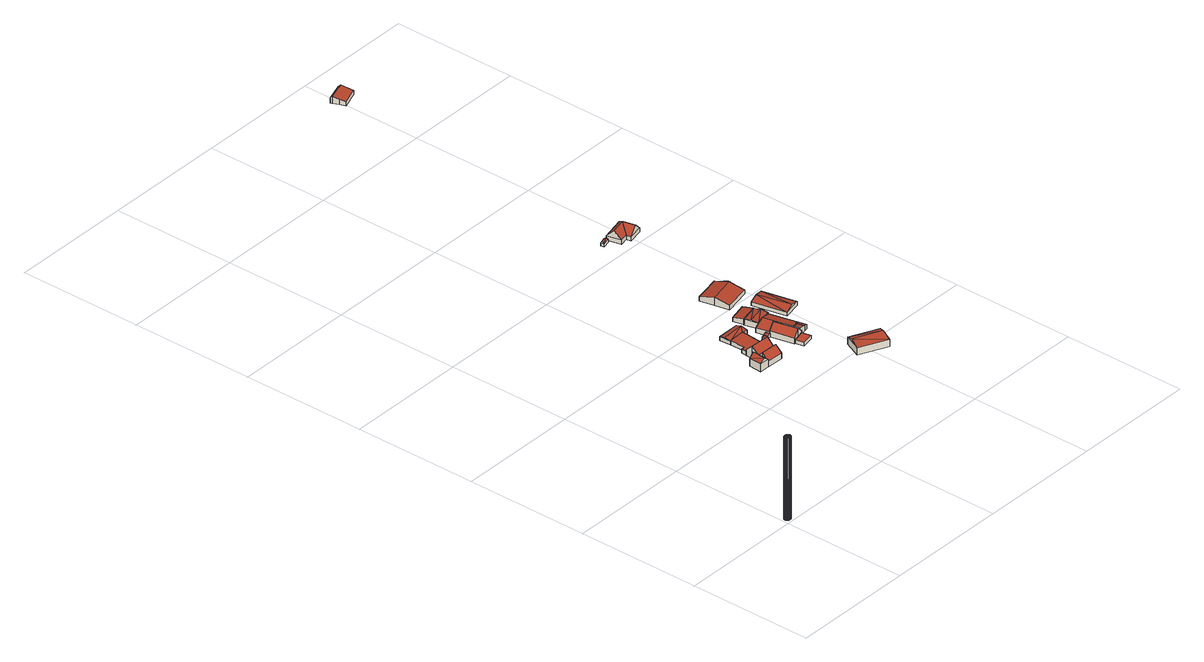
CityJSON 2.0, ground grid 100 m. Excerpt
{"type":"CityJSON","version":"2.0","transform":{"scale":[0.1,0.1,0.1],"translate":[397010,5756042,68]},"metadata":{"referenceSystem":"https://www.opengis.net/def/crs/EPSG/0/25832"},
"CityObjects":{
"building1":{"type":"Building","attributes":{"Geometrietyp2DReferenz":"1000","Gemeindeschluessel":"05515000","function":"51002_1251","roofType":"9999","measuredHeight":68.12},"geometry":[{"type":"Solid","lod":"2","boundaries":[[[[0,1,2]],[[1,3,2]],[[4,5,0]],[[5,1,0]],[[6,7,4]],[[7,5,4]],[[8,9,6]],[[9,7,6]],[[10,11,8]],[[11,9,8]],[[12,13,10]],[[13,11,10]],[[14,15,12]],[[15,13,12]],[[16,17,14]],[[17,15,14]],[[18,19,16]],[[19,17,16]],[[20,21,18]],[[21,19,18]],[[22,23,20]],[[23,21,20]],[[24,25,22]],[[25,23,22]],[[26,27,24]],[[27,25,24]],[[28,29,26]],[[29,27,26]],[[30,31,28]],[[31,29,28]],[[32,33,30]],[[33,31,30]],[[34,35,32]],[[35,33,32]],[[36,37,34]],[[37,35,34]],[[38,39,36]],[[39,37,36]],[[2,3,38]],[[3,39,38]],[[3,1,39]],[[1,5,39]],[[5,7,39]],[[7,9,39]],[[9,11,39]],[[11,13,39]],[[13,15,39]],[[15,17,39]],[[17,19,39]],[[19,21,39]],[[21,23,39]],[[23,25,39]],[[25,27,39]],[[27,29,39]],[[29,31,39]],[[31,33,39]],[[33,35,39]],[[35,37,39]],[[0,2,4]],[[2,38,4]],[[38,36,4]],[[36,34,4]],[[34,32,4]],[[32,30,4]],[[30,28,4]],[[28,26,4]],[[26,24,4]],[[24,22,4]],[[22,20,4]],[[20,18,4]],[[12,10,4]],[[18,16,4]],[[16,14,4]],[[14,12,4]],[[10,8,4]],[[8,6,4]]]],"semantics":{"surfaces":[{"type":"WallSurface"},{"type":"GroundSurface"},{"type":"RoofSurface"}],"values":[[0,0,0,0,0,0,0,0,0,0,0,0,0,0,0,0,0,0,0,0,0,0,0,0,0,0,0,0,0,0,0,0,0,0,0,0,0,0,0,0,1,1,1,1,1,1,1,1,1,1,1,1,1,1,1,1,1,1,2,2,2,2,2,2,2,2,2,2,2,2,2,2,2,2,2,2]]}}]},
"building2":{"type":"Building","attributes":{"name":"Overhues","Gemeindeschluessel":"05515000","Geometrietyp2DReferenz":"3000","function":"31001_1000"},"address":[{"country":"Germany","locality":"Münster","thoroughfareNumber":"100","thoroughfareName":"Bösenseller Straße"}],"children":["building2-1","building2-2","building2-3"]},
"building2-1":{"type":"BuildingPart","attributes":{"roofType":"3100","measuredHeight":9.65},"parents":["building2"],"geometry":[{"type":"Solid","lod":"2","boundaries":[[[[40,41,42,43,44]],[[45,46,47,48,49]],[[44,43,46,45]],[[50,44,51]],[[45,51,44]],[[52,53,54,40,50,49]],[[49,50,51]],[[50,40,44]],[[51,45,49]],[[42,55,56,47,46,43]],[[41,40,54,57]],[[52,49,48]],[[56,53,52,48,47]],[[55,57,54,53,56]],[[55,42,41,57]]]],"semantics":{"surfaces":[{"type":"WallSurface"},{"type":"RoofSurface"},{"type":"GroundSurface"},{"type":"ClosureSurface"}],"values":[[0,0,0,1,1,1,1,0,0,2,0,0,3,3,3]]}}]},
"building2-2":{"type":"BuildingPart","attributes":{"roofType":"3100","measuredHeight":9.65},"parents":["building2"],"geometry":[{"type":"Solid","lod":"2","boundaries":[[[[58,59,60,61]],[[62,63,59,58]],[[64,65,63,62]],[[66,67,65,64]],[[48,47,67,66]],[[61,60,68,69]],[[52,48,66,64,62,58,70]],[[61,69,57,54,70,58]],[[59,63,65,67,47,56,55,68,60]],[[52,70,53]],[[47,48,52,53,56]],[[53,70,54]],[[55,56,53,54,57]],[[68,55,57,69]]]],"semantics":{"surfaces":[{"type":"WallSurface"},{"type":"RoofSurface"},{"type":"GroundSurface"},{"type":"ClosureSurface"}],"values":[[0,0,0,0,0,0,1,1,2,0,3,0,3,3]]}}]},
"building2-3":{"type":"BuildingPart","attributes":{"roofType":"1000","measuredHeight":4.61},"parents":["building2"],"geometry":[{"type":"Solid","lod":"2","boundaries":[[[[71,72,42,41]],[[69,68,72,71]],[[69,71,41,57]],[[72,68,55,42]],[[68,69,57,55]],[[57,41,42,55]]]],"semantics":{"surfaces":[{"type":"WallSurface"},{"type":"RoofSurface"},{"type":"GroundSurface"},{"type":"ClosureSurface"}],"values":[[0,0,1,2,3,3]]}}]},
"building3":{"type":"Building","attributes":{"Gemeindeschluessel":"05515000","Geometrietyp2DReferenz":"3000","function":"31001_2700"},"children":["building3-1","building3-2","building3-3"]},
"building3-1":{"type":"BuildingPart","attributes":{"roofType":"3100","measuredHeight":9.61},"parents":["building3"],"geometry":[{"type":"Solid","lod":"2","boundaries":[[[[73,74,75,76,77]],[[78,79,74,73]],[[80,81,79,78]],[[82,83,81,80]],[[84,85,83,82]],[[86,87,85,84]],[[88,89,87,86]],[[90,91,89,88]],[[92,93,94,91,90]],[[86,84,82,80,78,88]],[[73,77,92,90,88,78]],[[74,79,81,83,85,87,89,91,94,75]],[[93,92,77,76]],[[75,94,93,76]]]],"semantics":{"surfaces":[{"type":"WallSurface"},{"type":"RoofSurface"},{"type":"GroundSurface"},{"type":"ClosureSurface"}],"values":[[0,0,0,0,0,0,0,0,0,1,1,2,0,3]]}}]},
"building3-2":{"type":"BuildingPart","attributes":{"roofType":"2100","measuredHeight":4.06},"parents":["building3"],"geometry":[{"type":"Solid","lod":"2","boundaries":[[[[95,96,97,98]],[[99,100,101,96,95]],[[76,75,102,103,104]],[[98,97,94,93]],[[76,104,99,95,98,93]],[[96,101,102,75,94,97]],[[100,99,104,103]],[[102,101,100,103]],[[75,76,93,94]]]],"semantics":{"surfaces":[{"type":"WallSurface"},{"type":"RoofSurface"},{"type":"GroundSurface"},{"type":"ClosureSurface"}],"values":[[0,0,0,0,1,2,0,3,3]]}}]},
"building3-3":{"type":"BuildingPart","attributes":{"roofType":"5000","measuredHeight":4.36},"parents":["building3"],"geometry":[{"type":"Solid","lod":"2","boundaries":[[[[105,106,107,108]],[[109,110,106,105]],[[103,102,110,109]],[[108,107,101,100]],[[111,105,108,112]],[[103,109,111]],[[100,103,111]],[[111,112,100]],[[105,111,109]],[[100,112,108]],[[106,110,102,101,107]],[[102,103,100,101]]]],"semantics":{"surfaces":[{"type":"WallSurface"},{"type":"RoofSurface"},{"type":"GroundSurface"},{"type":"ClosureSurface"}],"values":[[0,0,0,0,1,1,1,1,0,0,2,3]]}}]},
"building4":{"type":"Building","attributes":{"Gemeindeschluessel":"05515000","Geometrietyp2DReferenz":"3000","function":"51009_1610","roofType":"2100","measuredHeight":2.91},"geometry":[{"type":"Solid","lod":"2","boundaries":[[[[113,114,115,116]],[[117,118,114,113]],[[119,120,118,117]],[[116,115,120,119]],[[117,113,116,119]],[[114,118,120,115]]]],"semantics":{"surfaces":[{"type":"WallSurface"},{"type":"RoofSurface"},{"type":"GroundSurface"}],"values":[[0,0,0,0,1,2]]}}]},
"building5":{"type":"Building","attributes":{"Gemeindeschluessel":"05515000","Geometrietyp2DReferenz":"3000","function":"31001_2460","roofType":"1000","measuredHeight":3.13},"geometry":[{"type":"Solid","lod":"2","boundaries":[[[[121,122,123,124]],[[125,126,122,121]],[[127,128,126,125]],[[124,123,128,127]],[[125,121,124,127]],[[122,126,128,123]]]],"semantics":{"surfaces":[{"type":"WallSurface"},{"type":"RoofSurface"},{"type":"GroundSurface"}],"values":[[0,0,0,0,1,2]]}}]},
"building6":{"type":"Building","attributes":{"Gemeindeschluessel":"05515000","Geometrietyp2DReferenz":"3000","function":"31001_2700","roofType":"3100","measuredHeight":9.63},"geometry":[{"type":"Solid","lod":"2","boundaries":[[[[129,130,131,132]],[[133,122,130,129]],[[134,135,122,133]],[[136,123,135,134]],[[137,138,123,136]],[[139,140,138,137]],[[141,142,140,139]],[[143,144,142,141]],[[145,146,144,143]],[[147,148,146,145]],[[149,150,148,147]],[[132,131,150,149]],[[143,141,139,137,136,134,145]],[[133,129,132,149,147,145,134]],[[130,122,135,123,138,140,142,144,146,148,150,131]]]],"semantics":{"surfaces":[{"type":"WallSurface"},{"type":"RoofSurface"},{"type":"GroundSurface"}],"values":[[0,0,0,0,0,0,0,0,0,0,0,0,1,1,2]]}}]},
"building7":{"type":"Building","attributes":{"Gemeindeschluessel":"05515000","Geometrietyp2DReferenz":"3000","function":"31001_2700"},"children":["building7-1","building7-2"]},
"building7-1":{"type":"BuildingPart","attributes":{"roofType":"5000","measuredHeight":6.47},"parents":["building7"],"geometry":[{"type":"Solid","lod":"2","boundaries":[[[[151,152,144,148,153]],[[154,155,156,157,158]],[[159,160,155,154]],[[161,162,160,159]],[[163,164,162,161]],[[165,166,164,163]],[[167,168,166,165]],[[169,150,168,167]],[[153,148,150,169]],[[154,158,151,170,171,172]],[[173,163,161,171,170,174,175,176]],[[176,175,169,167]],[[175,174,153,169]],[[174,170,151,153]],[[173,176,167,165]],[[173,165,163]],[[172,159,154]],[[172,171,161,159]],[[144,156,155,160,162,164,166,168,150,148]],[[152,151,158,157]],[[156,144,152,157]]]],"semantics":{"surfaces":[{"type":"WallSurface"},{"type":"RoofSurface"},{"type":"GroundSurface"},{"type":"ClosureSurface"}],"values":[[0,0,0,0,0,0,0,0,0,1,1,0,0,0,0,0,0,0,2,0,3]]}}]},
"building7-2":{"type":"BuildingPart","attributes":{"roofType":"2100","measuredHeight":2.9},"parents":["building7"],"geometry":[{"type":"Solid","lod":"2","boundaries":[[[[157,156,118,117]],[[177,142,144,152]],[[178,140,142,177]],[[119,120,140,178]],[[117,118,120,119]],[[178,177,152,157,117,119]],[[156,144,142,140,120,118]],[[144,156,157,152]]]],"semantics":{"surfaces":[{"type":"WallSurface"},{"type":"RoofSurface"},{"type":"GroundSurface"},{"type":"ClosureSurface"}],"values":[[0,0,0,0,0,1,2,3]]}}]},
"building8":{"type":"Building","attributes":{"Gemeindeschluessel":"05515000","Geometrietyp2DReferenz":"3000","function":"31001_2700","roofType":"2100","measuredHeight":6.28},"geometry":[{"type":"Solid","lod":"2","boundaries":[[[[179,180,181,182]],[[175,183,180,179]],[[176,184,183,175]],[[182,181,184,176]],[[175,179,182,176]],[[180,183,184,181]]]],"semantics":{"surfaces":[{"type":"WallSurface"},{"type":"RoofSurface"},{"type":"GroundSurface"}],"values":[[0,0,0,0,1,2]]}}]},
"building9":{"type":"Building","attributes":{"Gemeindeschluessel":"05515000","Geometrietyp2DReferenz":"3000","function":"31001_2700","roofType":"3100","measuredHeight":5.63},"geometry":[{"type":"Solid","lod":"2","boundaries":[[[[185,186,187,188]],[[189,190,186,185]],[[191,192,190,189]],[[188,187,192,191]],[[185,193,189]],[[191,194,188]],[[194,193,185]],[[185,188,194]],[[191,189,193]],[[193,194,191]],[[186,190,192,187]]]],"semantics":{"surfaces":[{"type":"WallSurface"},{"type":"RoofSurface"},{"type":"GroundSurface"}],"values":[[0,0,0,0,0,0,1,1,1,1,2]]}}]},
"building10":{"type":"Building","attributes":{"Gemeindeschluessel":"05515000","Geometrietyp2DReferenz":"3000","function":"51009_1610","roofType":"2100","measuredHeight":4.73},"geometry":[{"type":"Solid","lod":"2","boundaries":[[[[195,196,197,198]],[[199,200,196,195]],[[201,202,200,199]],[[198,197,202,201]],[[199,195,198,201]],[[196,200,202,197]]]],"semantics":{"surfaces":[{"type":"WallSurface"},{"type":"RoofSurface"},{"type":"GroundSurface"}],"values":[[0,0,0,0,1,2]]}}]},
"building11":{"type":"Building","attributes":{"Gemeindeschluessel":"05515000","Geometrietyp2DReferenz":"3000","function":"31001_2700","roofType":"3100","measuredHeight":7.52},"geometry":[{"type":"Solid","lod":"2","boundaries":[[[[203,204,205,206]],[[207,208,204,203]],[[209,210,208,207]],[[206,205,210,209]],[[203,211,207]],[[209,212,206]],[[206,212,211]],[[211,203,206]],[[212,209,207]],[[207,211,212]],[[204,208,210,205]]]],"semantics":{"surfaces":[{"type":"WallSurface"},{"type":"RoofSurface"},{"type":"GroundSurface"}],"values":[[0,0,0,0,0,0,1,1,1,1,2]]}}]},
"building12":{"type":"Building","attributes":{"Gemeindeschluessel":"05515000","Geometrietyp2DReferenz":"3000","function":"31001_2700","roofType":"2100","measuredHeight":4.58},"geometry":[{"type":"Solid","lod":"2","boundaries":[[[[176,184,181,182]],[[173,213,184,176]],[[163,214,213,173]],[[215,216,214,163]],[[217,218,216,215]],[[182,181,218,217]],[[215,163,173,176,182,217]],[[184,213,214,216,218,181]]]],"semantics":{"surfaces":[{"type":"WallSurface"},{"type":"RoofSurface"},{"type":"GroundSurface"}],"values":[[0,0,0,0,0,0,1,2]]}}]},
"building13":{"type":"Building","attributes":{"Gemeindeschluessel":"05515000","Geometrietyp2DReferenz":"3000","function":"31001_2700"},"children":["building13-1","building13-2"]},
"building13-1":{"type":"BuildingPart","attributes":{"roofType":"3100","measuredHeight":6.61},"parents":["building13"],"geometry":[{"type":"Solid","lod":"2","boundaries":[[[[219,220,221,222]],[[223,224,220,219]],[[225,226,224,223]],[[227,228,226,225]],[[229,230,228,227]],[[231,232,230,229]],[[233,232,231]],[[234,235,236]],[[222,221,234,236]],[[231,229,227,225,223,237]],[[219,222,236,237,223]],[[220,224,226,228,230,232,238,234,221]],[[239,233,231,237,240]],[[232,233,241,238]],[[233,239,240,241]],[[235,241,240,237,236]],[[241,235,234,238]]]],"semantics":{"surfaces":[{"type":"WallSurface"},{"type":"RoofSurface"},{"type":"GroundSurface"},{"type":"ClosureSurface"}],"values":[[0,0,0,0,0,0,0,0,0,1,1,2,0,3,3,0,3]]}}]},
"building13-2":{"type":"BuildingPart","attributes":{"roofType":"3100","measuredHeight":4.38},"parents":["building13"],"geometry":[{"type":"Solid","lod":"2","boundaries":[[[[242,243,232,233]],[[244,245,243,242]],[[235,234,245,244]],[[246,242,239]],[[242,233,239]],[[244,246,235]],[[239,240,235,246]],[[246,244,242]],[[243,245,234,238,232]],[[238,241,233,232]],[[234,235,241,238]],[[241,235,240]],[[233,241,240,239]]]],"semantics":{"surfaces":[{"type":"WallSurface"},{"type":"RoofSurface"},{"type":"GroundSurface"},{"type":"ClosureSurface"}],"values":[[0,0,0,1,1,1,1,0,2,3,3,0,3]]}}]},
"building14":{"type":"Building","attributes":{"Gemeindeschluessel":"05515000","Geometrietyp2DReferenz":"3000","function":"31001_2700","roofType":"3100","measuredHeight":5.04},"geometry":[{"type":"Solid","lod":"2","boundaries":[[[[247,248,249,250]],[[251,252,248,247]],[[253,254,252,251]],[[250,249,254,253]],[[247,255,251]],[[253,256,250]],[[250,256,255]],[[255,247,250]],[[256,253,251]],[[251,255,256]],[[248,252,254,249]]]],"semantics":{"surfaces":[{"type":"WallSurface"},{"type":"RoofSurface"},{"type":"GroundSurface"}],"values":[[0,0,0,0,0,0,1,1,1,1,2]]}}]},
"building15":{"type":"Building","attributes":{"Gemeindeschluessel":"05515000","Geometrietyp2DReferenz":"3000","function":"31001_2700","roofType":"3100","measuredHeight":3.87},"geometry":[{"type":"Solid","lod":"2","boundaries":[[[[257,258,259,260]],[[261,262,258,257]],[[263,264,262,261]],[[260,259,264,263]],[[257,265,261]],[[263,266,260]],[[257,260,266]],[[266,265,257]],[[265,266,263]],[[263,261,265]],[[258,262,264,259]]]],"semantics":{"surfaces":[{"type":"WallSurface"},{"type":"RoofSurface"},{"type":"GroundSurface"}],"values":[[0,0,0,0,0,0,1,1,1,1,2]]}}]},
"building16":{"type":"Building","attributes":{"Gemeindeschluessel":"05515000","Geometrietyp2DReferenz":"3000","function":"31001_1000","roofType":"5000","measuredHeight":9.41},"address":[{"country":"Germany","locality":"Münster","thoroughfareNumber":"94","thoroughfareName":"Bösenseller Straße"},{"country":"Germany","locality":"Münster","thoroughfareNumber":"94a","thoroughfareName":"Bösenseller Straße"}],"geometry":[{"type":"Solid","lod":"2","boundaries":[[[[267,268,269,270]],[[271,272,268,267]],[[273,274,272,271]],[[275,276,274,273]],[[277,278,276,275]],[[279,280,278,277]],[[281,282,280,279]],[[270,269,282,281]],[[283,281,279,284]],[[285,284,279,277,286]],[[277,275,286]],[[285,286,275,273,287]],[[287,273,271,288]],[[271,267,288]],[[284,285,287,288,267,270,283]],[[270,281,283]],[[268,272,274,276,278,280,282,269]]]],"semantics":{"surfaces":[{"type":"WallSurface"},{"type":"RoofSurface"},{"type":"GroundSurface"}],"values":[[0,0,0,0,0,0,0,0,1,1,0,1,1,1,1,0,2]]}}]},
"building17":{"type":"Building","attributes":{"Gemeindeschluessel":"05515000","Geometrietyp2DReferenz":"3000","function":"31001_2460","roofType":"5000","measuredHeight":5.79},"geometry":[{"type":"Solid","lod":"2","boundaries":[[[[289,290,291,292]],[[293,294,290,289]],[[295,296,294,293]],[[297,298,296,295]],[[299,300,298,297]],[[292,291,300,299]],[[295,301,302,299,297]],[[301,293,289,292,302]],[[299,302,292]],[[293,301,295]],[[290,294,296,298,300,291]]]],"semantics":{"surfaces":[{"type":"WallSurface"},{"type":"RoofSurface"},{"type":"GroundSurface"}],"values":[[0,0,0,0,0,0,1,1,0,0,2]]}}]}
},
"vertices":[
[56,39,705],[56,39,24],[52,45,705],[52,45,24],[59,31,705],[59,31,24],[59,23,705],[59,23,24],[56,16,705],[56,16,24],[52,10,705],[52,10,24],[45,5,705],[45,5,24],[38,3,705],[38,3,24],[30,3,705],[30,3,24],[23,5,705],[23,5,24],[16,10,705],[16,10,24],[12,16,705],[12,16,24],[9,23,705],[9,23,24],[9,31,705],[9,31,24],[12,39,705],[12,39,24],[16,45,705],[16,45,24],[23,50,705],[23,50,24],[30,52,705],[30,52,24],[38,52,705],[38,52,24],[45,50,705],[45,50,24],
[1385,1434,85],[1385,1434,67],[1385,1434,21],[1308,1436,21],[1308,1436,85],[1305,1332,85],[1305,1332,21],[1382,1330,21],[1382,1330,67],[1382,1330,85],[1347,1435,117],[1344,1331,117],[1383,1349,85],[1384,1382,85],[1385,1412,85],[1385,1429,21],[1384,1382,21],[1385,1429,67],
[1521,1379,117],[1521,1379,21],[1523,1426,21],[1523,1426,67],[1520,1328,68],[1520,1328,21],[1515,1328,68],[1515,1328,21],[1515,1327,67],[1515,1327,21],[1393,1429,21],[1393,1429,67],[1384,1382,117],
[1393,1434,67],[1393,1434,21],
[1553,1532,68],[1553,1532,22],[1552,1532,22],[1552,1532,50],[1552,1532,68],[1552,1479,118],[1552,1479,22],[1550,1426,68],[1550,1426,22],[1523,1426,68],[1523,1426,22],[1393,1429,68],[1393,1429,22],[1393,1434,73],[1393,1434,22],[1393,1482,118],[1393,1482,22],[1394,1536,68],[1394,1536,22],[1397,1536,68],[1397,1536,50],[1397,1536,22],
[1424,1581,54],[1424,1581,22],[1398,1581,22],[1398,1581,54],[1423,1700,62],[1423,1700,53],[1423,1700,22],[1552,1703,22],[1552,1703,53],[1552,1703,63],
[1597,1800,53],[1597,1800,22],[1420,1796,22],[1420,1796,53],[1600,1704,53],[1600,1704,22],[1599,1753,66],[1422,1749,66],
[1609,1574,49],[1609,1574,20],[1612,1541,20],[1612,1541,47],[1630,1581,49],[1630,1581,20],[1638,1548,47],[1638,1548,20],
[1820,1398,51],[1820,1398,20],[1723,1376,20],[1723,1376,51],[1836,1328,51],[1836,1328,20],[1739,1306,51],[1739,1306,20],
[1821,1398,67],[1821,1398,20],[1818,1408,20],[1818,1408,68],[1820,1398,68],[1769,1387,116],[1769,1387,20],[1723,1376,72],[1718,1375,67],[1718,1375,20],[1675,1559,68],[1675,1559,20],[1674,1564,68],[1674,1564,20],[1676,1565,70],[1676,1565,20],[1725,1576,116],[1725,1576,20],[1776,1588,68],[1776,1588,20],[1805,1462,68],[1805,1462,20],
[1676,1565,60],[1676,1565,47],[1776,1588,60],[1652,1669,60],[1652,1669,20],[1669,1596,20],[1669,1596,49],[1669,1596,60],[1697,1680,60],[1697,1680,20],[1842,1716,60],[1842,1716,20],[1893,1494,60],[1893,1494,20],[1864,1487,60],[1864,1487,20],[1866,1476,60],[1866,1476,20],[1805,1462,60],[1775,1588,85],[1751,1693,85],[1697,1680,71],[1864,1487,68],[1776,1588,85],[1805,1462,85],[1866,1476,68],
[1674,1564,47],[1675,1559,47],
[1818,1408,85],[1818,1408,22],[1879,1422,22],[1879,1422,68],[1805,1462,22],[1866,1476,22],
[1817,1827,69],[1817,1827,23],[1671,1791,23],[1671,1791,69],[1842,1716,69],[1842,1716,23],[1697,1680,69],[1697,1680,23],[1830,1771,79],[1684,1736,79],
[1817,1827,71],[1817,1827,24],[1797,1910,24],[1797,1910,57],[1671,1791,71],[1671,1791,24],[1651,1875,57],[1651,1875,24],
[1889,957,79],[1889,957,22],[2111,856,22],[2111,856,79],[1951,1094,79],[1951,1094,22],[2173,993,79],[2173,993,22],[1928,1043,97],[2150,943,97],
[1864,1487,22],[1893,1494,22],[1895,1494,59],[1895,1494,22],[1910,1429,59],[1910,1429,22],
[1747,1982,60],[1747,1982,24],[1961,2029,24],[1961,2029,60],[1723,2097,90],[1723,2097,24],[1698,2212,60],[1698,2212,24],[1773,2228,60],[1773,2228,24],[1912,2258,60],[1912,2258,24],[1924,2204,74],[1924,2204,24],[1924,2204,58],[1939,2134,24],[1939,2134,58],[1939,2134,88],[1937,2143,90],[1937,2143,24],[1931,2169,68],[1937,2143,60],[1937,2143,58],
[1954,2211,58],[1954,2211,24],[1969,2140,58],[1969,2140,24],[1962,2175,68],
[1882,1904,54],[1882,1904,23],[1944,1631,23],[1944,1631,54],[2028,1937,54],[2028,1937,23],[2090,1664,54],[2090,1664,23],[1955,1920,73],[2017,1647,73],
[1802,3151,38],[1802,3151,13],[1857,3164,13],[1857,3164,38],[1795,3179,38],[1795,3179,13],[1850,3192,38],[1850,3192,13],[1798,3165,52],[1854,3178,52],
[2070,3243,44],[2070,3243,9],[1879,3198,9],[1879,3198,44],[2091,3150,44],[2091,3150,9],[2088,3150,44],[2088,3150,9],[2103,3086,44],[2103,3086,9],[1980,3058,44],[1980,3058,9],[1971,3097,44],[1971,3097,9],[1908,3083,44],[1908,3083,9],[1894,3141,99],[2015,3169,100],[2020,3166,103],[2041,3072,103],[2033,3187,87],[2035,3187,87],
[1947,5727,59],[1947,5727,17],[1952,5713,17],[1952,5713,72],[2090,5778,58],[2090,5778,17],[2129,5669,51],[2129,5669,17],[1986,5619,51],[1986,5619,17],[1971,5663,62],[1971,5663,17],[2096,5761,75],[1953,5710,75]
]}
